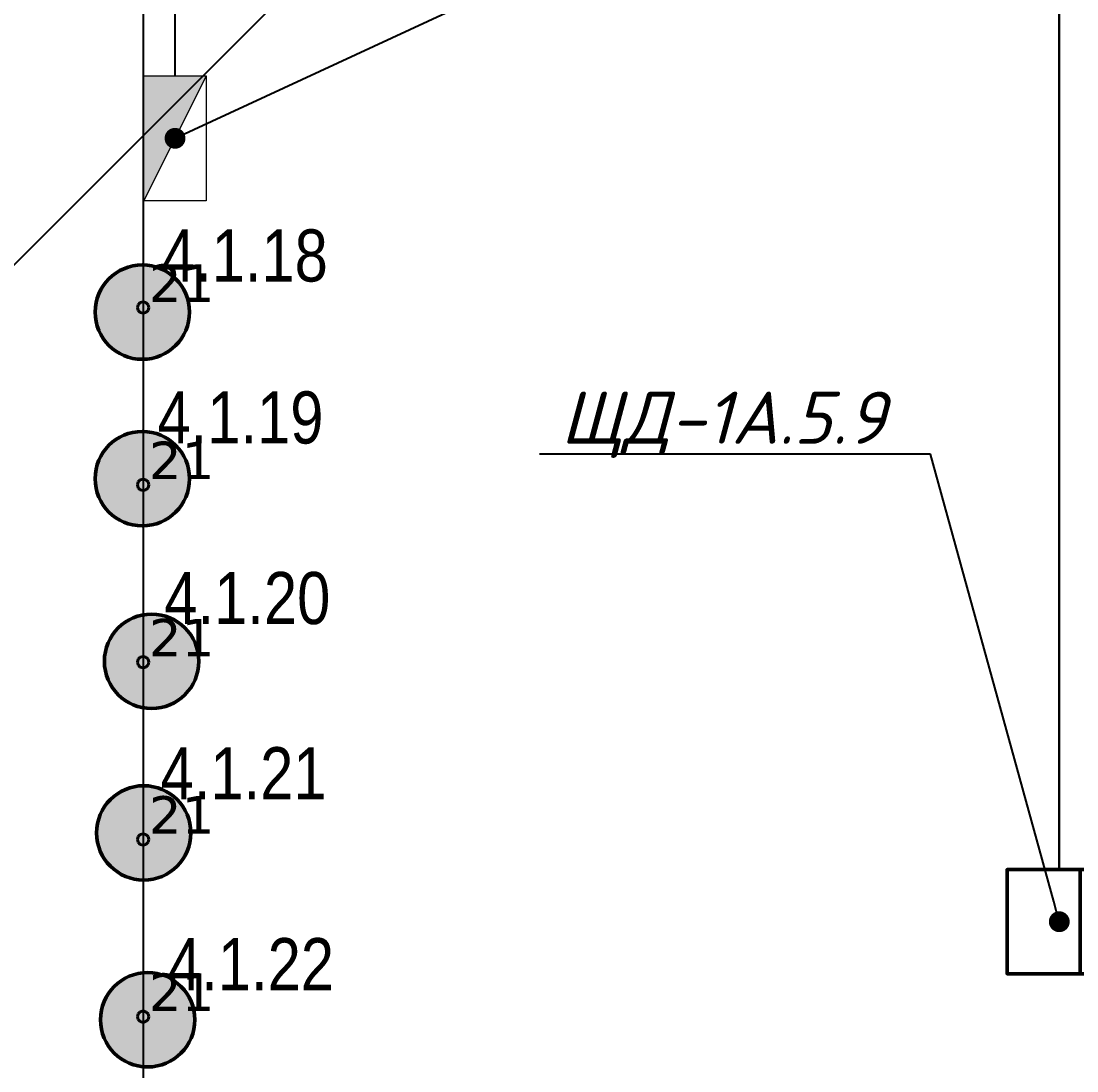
# Model space of a CAD drawing. Header units: millimetres. Extents: x -243740 to 150609, y -473655 to -165121.
# Drawn here: x -155032 to -149967, y -394630 to -389594 of the extents above; entities that cross this region are included whole.
import ezdxf
from ezdxf import colors
from ezdxf.entities.mleader import LeaderData, LeaderLine
from ezdxf.enums import TextEntityAlignment as Align
from ezdxf.math import Vec2, Vec3

# ---------------------------------------------------------------- set-up
doc = ezdxf.new("R2010")
doc.units = ezdxf.units.MM
for name, color, linetype, lineweight in [('0_Авт.', 255, 'Continuous', 5), ('_освещение_dali', 3, 'Continuous', 50), ('DLX_FL2_LUM 28', 5, 'Continuous', 40)]:
    doc.layers.add(name, color=color, linetype=linetype, lineweight=lineweight)
for name, color, linetype in [('_HMI', 6, 'Continuous'), ('_Гр.ЩД-1А.5.9.I1.1', 6, 'Continuous'), ('_Гр.ЩД-1А.5.9.I1.2', 6, 'Continuous'), ('_Гр.ЩД-1А.5.9.I1.6', 6, 'Continuous'), ('_Гр.ЩД-1А.5.9.I1.7', 6, 'Continuous'), ('_Гр.ЩД-1А.5.9.I1.8', 6, 'Continuous'), ('_Гр.ЩД-1А.5.9.I2.1', 6, 'Continuous'), ('_Гр.ЩД-1А.5.9.I2.2', 6, 'Continuous'), ('_Гр.ЩД-1А.5.9.I2.3', 6, 'Continuous'), ('_Гр.ЩД-1А.5.9.I2.4', 6, 'Continuous'), ('_Гр.ЩД-1А.5.9.I2.5', 6, 'Continuous')]:
    doc.layers.add(name, color=color, linetype=linetype)
doc.styles.get("Standard").update_dxf_attribs({"font": 'ARIALN.TTF'})
doc.styles.add('TableTextStyle', font='')
doc.styles.add('Шрифт - 200', font='', dxfattribs={"height": 200})
doc.styles.get('TableTextStyle').set_extended_font_data('VERDANA.TTF')
doc.styles.get('Шрифт - 200').set_extended_font_data('GOST Common', italic=True)
doc.linetypes.add('Truba', pattern='A,3e-05,[4,MSH_7,S=1,R=0,X=0,Y=0],-3.022072', length=3.022102)

# ---------------------------------------------------------------- blocks, each defined once
blk = doc.blocks.new('_Dot')
at = {"color": 0, "linetype": 'ByBlock', "lineweight": -2}
blk.add_line((-0.5, 0), (-1, 0), dxfattribs=at)
at = {"color": 0, "linetype": 'ByBlock', "const_width": 0.5}
blk.add_lwpolyline([(-0.25, 0, 1), (0.25, 0, 1)], format="xyb", close=True, dxfattribs=at)
blk = doc.blocks.new('A$C7830629c')
at = {"layer": '_освещение_dali', "linetype": 'Continuous'}
for points in [[(250, -250), (250, 250), (-250, 250), (-250, -250)], [(250, -250), (250, 250), (100, 250), (100, -250)]]:
    blk.add_lwpolyline(points, close=True, dxfattribs=at)
blk = doc.blocks.new('*U420')
h = blk.add_hatch(color=0)
h.dxf.hatch_style = 1
h.paths.add_polyline_path([(300, -150), (300, 150), (-300, 150)])
at = {"color": 0}
blk.add_line((300, -150), (-300, 150), dxfattribs=at)
blk.add_lwpolyline([(300, -150), (-300, -150), (-300, 150), (300, 150)], close=True, dxfattribs=at)
blk = doc.blocks.new('A$Caabd1818')
at = {"layer": 'DLX_FL2_LUM 28'}
for points in [[(-158444.2, 6553.5, 0), (-158440.6, 6567.2, 0)], [(-158440.6, 6567.2, 0), (-158444.2, 6553.5, 0)], [(-158440.6, 6567.2, 0), (-158444.2, 6553.5, 0)], [(-158444.2, 6553.5, 0), (-158440.6, 6567.2, 0)], [(-158440.6, 6539.7, 0), (-158444.2, 6553.5, 0)], [(-158444.2, 6553.5, 0), (-158444.2, 6553.5, 0)], [(-158444.2, 6553.5, 0), (-158440.6, 6539.7, 0)], [(-158444.2, 6553.5, 0), (-158444.2, 6553.5, 0)], [(-158444.2, 6553.5, 0), (-158440.6, 6539.7, 0)], [(-158440.6, 6539.7, 0), (-158444.2, 6553.5, 0)], [(-158440.6, 6567.2, 0), (-158430.5, 6577.3, 0)], [(-158430.5, 6577.3, 0), (-158440.6, 6567.2, 0)], [(-158430.5, 6577.3, 0), (-158440.6, 6567.2, 0)], [(-158440.6, 6567.2, 0), (-158430.5, 6577.3, 0)], [(-158440.6, 6567.2, 0), (-158440.6, 6567.2, 0)], [(-158440.6, 6567.2, 0), (-158440.6, 6567.2, 0)], [(-158430.5, 6529.6, 0), (-158440.6, 6539.7, 0)], [(-158440.6, 6539.7, 0), (-158440.6, 6539.7, 0)], [(-158440.6, 6539.7, 0), (-158430.5, 6529.6, 0)], [(-158440.6, 6539.7, 0), (-158440.6, 6539.7, 0)], [(-158440.6, 6539.7, 0), (-158430.5, 6529.6, 0)], [(-158430.5, 6529.6, 0), (-158440.6, 6539.7, 0)], [(-158430.5, 6577.3, 0), (-158416.7, 6581, 0)], [(-158416.7, 6581, 0), (-158430.5, 6577.3, 0)], [(-158416.7, 6581, 0), (-158430.5, 6577.3, 0)], [(-158430.5, 6577.3, 0), (-158416.7, 6581, 0)], [(-158430.5, 6577.3, 0), (-158430.5, 6577.3, 0)], [(-158430.5, 6577.3, 0), (-158430.5, 6577.3, 0)], [(-158416.7, 6581, 0), (-158416.7, 6581, 0)], [(-158416.7, 6581, 0), (-158403, 6577.3, 0)], [(-158403, 6577.3, 0), (-158416.7, 6581, 0)], [(-158416.7, 6581, 0), (-158416.7, 6581, 0)], [(-158403, 6577.3, 0), (-158416.7, 6581, 0)], [(-158416.7, 6581, 0), (-158403, 6577.3, 0)], [(-158403, 6577.3, 0), (-158403, 6577.3, 0)], [(-158403, 6577.3, 0), (-158392.9, 6567.2, 0)], [(-158392.9, 6567.2, 0), (-158403, 6577.3, 0)], [(-158403, 6577.3, 0), (-158403, 6577.3, 0)], [(-158392.9, 6567.2, 0), (-158403, 6577.3, 0)], [(-158403, 6577.3, 0), (-158392.9, 6567.2, 0)], [(-158392.9, 6539.7, 0), (-158403, 6529.6, 0)], [(-158403, 6529.6, 0), (-158392.9, 6539.7, 0)], [(-158403, 6529.6, 0), (-158392.9, 6539.7, 0)], [(-158392.9, 6539.7, 0), (-158403, 6529.6, 0)], [(-158392.9, 6567.2, 0), (-158392.9, 6567.2, 0)], [(-158392.9, 6567.2, 0), (-158389.2, 6553.5, 0)], [(-158389.2, 6553.5, 0), (-158392.9, 6567.2, 0)], [(-158392.9, 6567.2, 0), (-158392.9, 6567.2, 0)], [(-158389.2, 6553.5, 0), (-158392.9, 6567.2, 0)], [(-158392.9, 6567.2, 0), (-158389.2, 6553.5, 0)], [(-158389.2, 6553.5, 0), (-158392.9, 6539.7, 0)], [(-158392.9, 6539.7, 0), (-158389.2, 6553.5, 0)], [(-158392.9, 6539.7, 0), (-158389.2, 6553.5, 0)], [(-158389.2, 6553.5, 0), (-158392.9, 6539.7, 0)], [(-158392.9, 6539.7, 0), (-158392.9, 6539.7, 0)], [(-158392.9, 6539.7, 0), (-158392.9, 6539.7, 0)], [(-158389.2, 6553.5, 0), (-158389.2, 6553.5, 0)], [(-158389.2, 6553.5, 0), (-158389.2, 6553.5, 0)], [(-158416.7, 6526, 0), (-158430.5, 6529.6, 0)], [(-158430.5, 6529.6, 0), (-158430.5, 6529.6, 0)], [(-158430.5, 6529.6, 0), (-158416.7, 6526, 0)], [(-158430.5, 6529.6, 0), (-158430.5, 6529.6, 0)], [(-158430.5, 6529.6, 0), (-158416.7, 6526, 0)], [(-158416.7, 6526, 0), (-158430.5, 6529.6, 0)], [(-158403, 6529.6, 0), (-158416.7, 6526, 0)], [(-158416.7, 6526, 0), (-158403, 6529.6, 0)], [(-158416.7, 6526, 0), (-158403, 6529.6, 0)], [(-158403, 6529.6, 0), (-158416.7, 6526, 0)], [(-158416.7, 6526, 0), (-158416.7, 6526, 0)], [(-158416.7, 6526, 0), (-158416.7, 6526, 0)], [(-158403, 6529.6, 0), (-158403, 6529.6, 0)], [(-158403, 6529.6, 0), (-158403, 6529.6, 0)], [(-158440.6, 5716.7, 0), (-158430.5, 5726.8, 0)], [(-158430.5, 5726.8, 0), (-158440.6, 5716.7, 0)], [(-158430.5, 5726.8, 0), (-158440.6, 5716.7, 0)], [(-158440.6, 5716.7, 0), (-158430.5, 5726.8, 0)], [(-158430.5, 5726.8, 0), (-158416.7, 5730.5, 0)], [(-158416.7, 5730.5, 0), (-158430.5, 5726.8, 0)], [(-158416.7, 5730.5, 0), (-158430.5, 5726.8, 0)], [(-158430.5, 5726.8, 0), (-158416.7, 5730.5, 0)], [(-158430.5, 5726.8, 0), (-158430.5, 5726.8, 0)], [(-158430.5, 5726.8, 0), (-158430.5, 5726.8, 0)], [(-158416.7, 5730.5, 0), (-158416.7, 5730.5, 0)], [(-158416.7, 5730.5, 0), (-158403, 5726.8, 0)], [(-158403, 5726.8, 0), (-158416.7, 5730.5, 0)], [(-158416.7, 5730.5, 0), (-158416.7, 5730.5, 0)], [(-158403, 5726.8, 0), (-158416.7, 5730.5, 0)], [(-158416.7, 5730.5, 0), (-158403, 5726.8, 0)], [(-158403, 5726.8, 0), (-158403, 5726.8, 0)], [(-158403, 5726.8, 0), (-158392.9, 5716.7, 0)], [(-158392.9, 5716.7, 0), (-158403, 5726.8, 0)], [(-158403, 5726.8, 0), (-158403, 5726.8, 0)], [(-158392.9, 5716.7, 0), (-158403, 5726.8, 0)], [(-158403, 5726.8, 0), (-158392.9, 5716.7, 0)], [(-158444.2, 5703, 0), (-158440.6, 5716.7, 0)], [(-158440.6, 5716.7, 0), (-158444.2, 5703, 0)], [(-158440.6, 5716.7, 0), (-158444.2, 5703, 0)], [(-158444.2, 5703, 0), (-158440.6, 5716.7, 0)], [(-158440.6, 5689.3, 0), (-158444.2, 5703, 0)], [(-158444.2, 5703, 0), (-158444.2, 5703, 0)], [(-158444.2, 5703, 0), (-158440.6, 5689.3, 0)], [(-158444.2, 5703, 0), (-158444.2, 5703, 0)], [(-158444.2, 5703, 0), (-158440.6, 5689.3, 0)], [(-158440.6, 5689.3, 0), (-158444.2, 5703, 0)], [(-158440.6, 5716.7, 0), (-158440.6, 5716.7, 0)], [(-158440.6, 5716.7, 0), (-158440.6, 5716.7, 0)], [(-158430.5, 5679.2, 0), (-158440.6, 5689.3, 0)], [(-158440.6, 5689.3, 0), (-158440.6, 5689.3, 0)], [(-158440.6, 5689.3, 0), (-158430.5, 5679.2, 0)], [(-158440.6, 5689.3, 0), (-158440.6, 5689.3, 0)], [(-158440.6, 5689.3, 0), (-158430.5, 5679.2, 0)], [(-158430.5, 5679.2, 0), (-158440.6, 5689.3, 0)], [(-158416.7, 5675.5, 0), (-158430.5, 5679.2, 0)], [(-158430.5, 5679.2, 0), (-158430.5, 5679.2, 0)], [(-158430.5, 5679.2, 0), (-158416.7, 5675.5, 0)], [(-158430.5, 5679.2, 0), (-158430.5, 5679.2, 0)], [(-158430.5, 5679.2, 0), (-158416.7, 5675.5, 0)], [(-158416.7, 5675.5, 0), (-158430.5, 5679.2, 0)], [(-158403, 5679.2, 0), (-158416.7, 5675.5, 0)], [(-158416.7, 5675.5, 0), (-158403, 5679.2, 0)], [(-158416.7, 5675.5, 0), (-158403, 5679.2, 0)], [(-158403, 5679.2, 0), (-158416.7, 5675.5, 0)], [(-158416.7, 5675.5, 0), (-158416.7, 5675.5, 0)], [(-158416.7, 5675.5, 0), (-158416.7, 5675.5, 0)], [(-158392.9, 5689.3, 0), (-158403, 5679.2, 0)], [(-158403, 5679.2, 0), (-158392.9, 5689.3, 0)], [(-158403, 5679.2, 0), (-158392.9, 5689.3, 0)], [(-158392.9, 5689.3, 0), (-158403, 5679.2, 0)], [(-158403, 5679.2, 0), (-158403, 5679.2, 0)], [(-158403, 5679.2, 0), (-158403, 5679.2, 0)], [(-158392.9, 5716.7, 0), (-158392.9, 5716.7, 0)], [(-158392.9, 5716.7, 0), (-158389.2, 5703, 0)], [(-158389.2, 5703, 0), (-158392.9, 5716.7, 0)], [(-158392.9, 5716.7, 0), (-158392.9, 5716.7, 0)], [(-158389.2, 5703, 0), (-158392.9, 5716.7, 0)], [(-158392.9, 5716.7, 0), (-158389.2, 5703, 0)], [(-158389.2, 5703, 0), (-158392.9, 5689.3, 0)], [(-158392.9, 5689.3, 0), (-158389.2, 5703, 0)], [(-158392.9, 5689.3, 0), (-158389.2, 5703, 0)], [(-158389.2, 5703, 0), (-158392.9, 5689.3, 0)], [(-158392.9, 5689.3, 0), (-158392.9, 5689.3, 0)], [(-158392.9, 5689.3, 0), (-158392.9, 5689.3, 0)], [(-158389.2, 5703, 0), (-158389.2, 5703, 0)], [(-158389.2, 5703, 0), (-158389.2, 5703, 0)], [(-158444.2, 4852.4, 0), (-158440.6, 4866.2, 0)], [(-158440.6, 4866.2, 0), (-158444.2, 4852.4, 0)], [(-158440.6, 4866.2, 0), (-158444.2, 4852.4, 0)], [(-158444.2, 4852.4, 0), (-158440.6, 4866.2, 0)], [(-158440.6, 4866.2, 0), (-158430.5, 4876.2, 0)], [(-158430.5, 4876.2, 0), (-158440.6, 4866.2, 0)], [(-158430.5, 4876.2, 0), (-158440.6, 4866.2, 0)], [(-158440.6, 4866.2, 0), (-158430.5, 4876.2, 0)], [(-158440.6, 4866.2, 0), (-158440.6, 4866.2, 0)], [(-158440.6, 4866.2, 0), (-158440.6, 4866.2, 0)], [(-158430.5, 4876.2, 0), (-158416.7, 4879.9, 0)], [(-158416.7, 4879.9, 0), (-158430.5, 4876.2, 0)], [(-158416.7, 4879.9, 0), (-158430.5, 4876.2, 0)], [(-158430.5, 4876.2, 0), (-158416.7, 4879.9, 0)], [(-158430.5, 4876.2, 0), (-158430.5, 4876.2, 0)], [(-158430.5, 4876.2, 0), (-158430.5, 4876.2, 0)], [(-158416.7, 4879.9, 0), (-158416.7, 4879.9, 0)], [(-158416.7, 4879.9, 0), (-158403, 4876.2, 0)], [(-158403, 4876.2, 0), (-158416.7, 4879.9, 0)], [(-158416.7, 4879.9, 0), (-158416.7, 4879.9, 0)], [(-158403, 4876.2, 0), (-158416.7, 4879.9, 0)], [(-158416.7, 4879.9, 0), (-158403, 4876.2, 0)], [(-158403, 4876.2, 0), (-158403, 4876.2, 0)], [(-158403, 4876.2, 0), (-158392.9, 4866.2, 0)], [(-158392.9, 4866.2, 0), (-158403, 4876.2, 0)], [(-158403, 4876.2, 0), (-158403, 4876.2, 0)], [(-158392.9, 4866.2, 0), (-158403, 4876.2, 0)], [(-158403, 4876.2, 0), (-158392.9, 4866.2, 0)], [(-158392.9, 4866.2, 0), (-158392.9, 4866.2, 0)], [(-158392.9, 4866.2, 0), (-158389.2, 4852.4, 0)], [(-158389.2, 4852.4, 0), (-158392.9, 4866.2, 0)], [(-158392.9, 4866.2, 0), (-158392.9, 4866.2, 0)], [(-158389.2, 4852.4, 0), (-158392.9, 4866.2, 0)], [(-158392.9, 4866.2, 0), (-158389.2, 4852.4, 0)], [(-158440.6, 4838.7, 0), (-158444.2, 4852.4, 0)], [(-158444.2, 4852.4, 0), (-158444.2, 4852.4, 0)], [(-158444.2, 4852.4, 0), (-158440.6, 4838.7, 0)], [(-158444.2, 4852.4, 0), (-158444.2, 4852.4, 0)], [(-158444.2, 4852.4, 0), (-158440.6, 4838.7, 0)], [(-158440.6, 4838.7, 0), (-158444.2, 4852.4, 0)], [(-158430.5, 4828.6, 0), (-158440.6, 4838.7, 0)], [(-158440.6, 4838.7, 0), (-158440.6, 4838.7, 0)], [(-158440.6, 4838.7, 0), (-158430.5, 4828.6, 0)], [(-158440.6, 4838.7, 0), (-158440.6, 4838.7, 0)], [(-158440.6, 4838.7, 0), (-158430.5, 4828.6, 0)], [(-158430.5, 4828.6, 0), (-158440.6, 4838.7, 0)], [(-158416.7, 4824.9, 0), (-158430.5, 4828.6, 0)], [(-158430.5, 4828.6, 0), (-158430.5, 4828.6, 0)], [(-158430.5, 4828.6, 0), (-158416.7, 4824.9, 0)], [(-158430.5, 4828.6, 0), (-158430.5, 4828.6, 0)], [(-158430.5, 4828.6, 0), (-158416.7, 4824.9, 0)], [(-158416.7, 4824.9, 0), (-158430.5, 4828.6, 0)], [(-158403, 4828.6, 0), (-158416.7, 4824.9, 0)], [(-158416.7, 4824.9, 0), (-158403, 4828.6, 0)], [(-158416.7, 4824.9, 0), (-158403, 4828.6, 0)], [(-158403, 4828.6, 0), (-158416.7, 4824.9, 0)], [(-158416.7, 4824.9, 0), (-158416.7, 4824.9, 0)], [(-158416.7, 4824.9, 0), (-158416.7, 4824.9, 0)], [(-158392.9, 4838.7, 0), (-158403, 4828.6, 0)], [(-158403, 4828.6, 0), (-158392.9, 4838.7, 0)], [(-158403, 4828.6, 0), (-158392.9, 4838.7, 0)], [(-158392.9, 4838.7, 0), (-158403, 4828.6, 0)], [(-158403, 4828.6, 0), (-158403, 4828.6, 0)], [(-158403, 4828.6, 0), (-158403, 4828.6, 0)], [(-158389.2, 4852.4, 0), (-158392.9, 4838.7, 0)], [(-158392.9, 4838.7, 0), (-158389.2, 4852.4, 0)], [(-158392.9, 4838.7, 0), (-158389.2, 4852.4, 0)], [(-158389.2, 4852.4, 0), (-158392.9, 4838.7, 0)], [(-158392.9, 4838.7, 0), (-158392.9, 4838.7, 0)], [(-158392.9, 4838.7, 0), (-158392.9, 4838.7, 0)], [(-158389.2, 4852.4, 0), (-158389.2, 4852.4, 0)], [(-158389.2, 4852.4, 0), (-158389.2, 4852.4, 0)], [(-158444.2, 4001.8, 0), (-158440.6, 4015.6, 0)], [(-158440.6, 4015.6, 0), (-158444.2, 4001.8, 0)], [(-158440.6, 4015.6, 0), (-158444.2, 4001.8, 0)], [(-158444.2, 4001.8, 0), (-158440.6, 4015.6, 0)], [(-158440.6, 3988.1, 0), (-158444.2, 4001.8, 0)], [(-158444.2, 4001.8, 0), (-158444.2, 4001.8, 0)], [(-158444.2, 4001.8, 0), (-158440.6, 3988.1, 0)], [(-158444.2, 4001.8, 0), (-158444.2, 4001.8, 0)], [(-158444.2, 4001.8, 0), (-158440.6, 3988.1, 0)], [(-158440.6, 3988.1, 0), (-158444.2, 4001.8, 0)], [(-158440.6, 4015.6, 0), (-158430.5, 4025.6, 0)], [(-158430.5, 4025.6, 0), (-158440.6, 4015.6, 0)], [(-158430.5, 4025.6, 0), (-158440.6, 4015.6, 0)], [(-158440.6, 4015.6, 0), (-158430.5, 4025.6, 0)], [(-158440.6, 4015.6, 0), (-158440.6, 4015.6, 0)], [(-158440.6, 4015.6, 0), (-158440.6, 4015.6, 0)], [(-158430.5, 4025.6, 0), (-158416.7, 4029.3, 0)], [(-158416.7, 4029.3, 0), (-158430.5, 4025.6, 0)], [(-158416.7, 4029.3, 0), (-158430.5, 4025.6, 0)], [(-158430.5, 4025.6, 0), (-158416.7, 4029.3, 0)], [(-158430.5, 4025.6, 0), (-158430.5, 4025.6, 0)], [(-158430.5, 4025.6, 0), (-158430.5, 4025.6, 0)], [(-158416.7, 4029.3, 0), (-158416.7, 4029.3, 0)], [(-158416.7, 4029.3, 0), (-158403, 4025.6, 0)], [(-158403, 4025.6, 0), (-158416.7, 4029.3, 0)], [(-158416.7, 4029.3, 0), (-158416.7, 4029.3, 0)], [(-158403, 4025.6, 0), (-158416.7, 4029.3, 0)], [(-158416.7, 4029.3, 0), (-158403, 4025.6, 0)], [(-158403, 4025.6, 0), (-158403, 4025.6, 0)], [(-158403, 4025.6, 0), (-158392.9, 4015.6, 0)], [(-158392.9, 4015.6, 0), (-158403, 4025.6, 0)], [(-158403, 4025.6, 0), (-158403, 4025.6, 0)], [(-158392.9, 4015.6, 0), (-158403, 4025.6, 0)], [(-158403, 4025.6, 0), (-158392.9, 4015.6, 0)], [(-158392.9, 4015.6, 0), (-158392.9, 4015.6, 0)], [(-158392.9, 4015.6, 0), (-158389.2, 4001.8, 0)], [(-158389.2, 4001.8, 0), (-158392.9, 4015.6, 0)], [(-158392.9, 4015.6, 0), (-158392.9, 4015.6, 0)], [(-158389.2, 4001.8, 0), (-158392.9, 4015.6, 0)], [(-158392.9, 4015.6, 0), (-158389.2, 4001.8, 0)], [(-158389.2, 4001.8, 0), (-158392.9, 3988.1, 0)], [(-158392.9, 3988.1, 0), (-158389.2, 4001.8, 0)], [(-158392.9, 3988.1, 0), (-158389.2, 4001.8, 0)], [(-158389.2, 4001.8, 0), (-158392.9, 3988.1, 0)], [(-158389.2, 4001.8, 0), (-158389.2, 4001.8, 0)], [(-158389.2, 4001.8, 0), (-158389.2, 4001.8, 0)], [(-158430.5, 3978, 0), (-158440.6, 3988.1, 0)], [(-158440.6, 3988.1, 0), (-158440.6, 3988.1, 0)], [(-158440.6, 3988.1, 0), (-158430.5, 3978, 0)], [(-158440.6, 3988.1, 0), (-158440.6, 3988.1, 0)], [(-158440.6, 3988.1, 0), (-158430.5, 3978, 0)], [(-158430.5, 3978, 0), (-158440.6, 3988.1, 0)], [(-158416.7, 3974.3, 0), (-158430.5, 3978, 0)], [(-158430.5, 3978, 0), (-158430.5, 3978, 0)], [(-158430.5, 3978, 0), (-158416.7, 3974.3, 0)], [(-158430.5, 3978, 0), (-158430.5, 3978, 0)], [(-158430.5, 3978, 0), (-158416.7, 3974.3, 0)], [(-158416.7, 3974.3, 0), (-158430.5, 3978, 0)], [(-158403, 3978, 0), (-158416.7, 3974.3, 0)], [(-158416.7, 3974.3, 0), (-158403, 3978, 0)], [(-158416.7, 3974.3, 0), (-158403, 3978, 0)], [(-158403, 3978, 0), (-158416.7, 3974.3, 0)], [(-158416.7, 3974.3, 0), (-158416.7, 3974.3, 0)], [(-158416.7, 3974.3, 0), (-158416.7, 3974.3, 0)], [(-158392.9, 3988.1, 0), (-158403, 3978, 0)], [(-158403, 3978, 0), (-158392.9, 3988.1, 0)], [(-158403, 3978, 0), (-158392.9, 3988.1, 0)], [(-158392.9, 3988.1, 0), (-158403, 3978, 0)], [(-158403, 3978, 0), (-158403, 3978, 0)], [(-158403, 3978, 0), (-158403, 3978, 0)], [(-158392.9, 3988.1, 0), (-158392.9, 3988.1, 0)], [(-158392.9, 3988.1, 0), (-158392.9, 3988.1, 0)], [(-158444.2, 3151.4, 0), (-158440.6, 3165.1, 0)], [(-158440.6, 3165.1, 0), (-158444.2, 3151.4, 0)], [(-158440.6, 3165.1, 0), (-158444.2, 3151.4, 0)], [(-158444.2, 3151.4, 0), (-158440.6, 3165.1, 0)], [(-158440.6, 3137.6, 0), (-158444.2, 3151.4, 0)], [(-158444.2, 3151.4, 0), (-158444.2, 3151.4, 0)], [(-158444.2, 3151.4, 0), (-158440.6, 3137.6, 0)], [(-158444.2, 3151.4, 0), (-158444.2, 3151.4, 0)], [(-158444.2, 3151.4, 0), (-158440.6, 3137.6, 0)], [(-158440.6, 3137.6, 0), (-158444.2, 3151.4, 0)], [(-158440.6, 3165.1, 0), (-158430.5, 3175.2, 0)], [(-158430.5, 3175.2, 0), (-158440.6, 3165.1, 0)], [(-158430.5, 3175.2, 0), (-158440.6, 3165.1, 0)], [(-158440.6, 3165.1, 0), (-158430.5, 3175.2, 0)], [(-158440.6, 3165.1, 0), (-158440.6, 3165.1, 0)], [(-158440.6, 3165.1, 0), (-158440.6, 3165.1, 0)], [(-158430.5, 3175.2, 0), (-158416.7, 3178.9, 0)], [(-158416.7, 3178.9, 0), (-158430.5, 3175.2, 0)], [(-158416.7, 3178.9, 0), (-158430.5, 3175.2, 0)], [(-158430.5, 3175.2, 0), (-158416.7, 3178.9, 0)], [(-158430.5, 3175.2, 0), (-158430.5, 3175.2, 0)], [(-158430.5, 3175.2, 0), (-158430.5, 3175.2, 0)], [(-158416.7, 3178.9, 0), (-158416.7, 3178.9, 0)], [(-158416.7, 3178.9, 0), (-158403, 3175.2, 0)], [(-158403, 3175.2, 0), (-158416.7, 3178.9, 0)], [(-158416.7, 3178.9, 0), (-158416.7, 3178.9, 0)], [(-158403, 3175.2, 0), (-158416.7, 3178.9, 0)], [(-158416.7, 3178.9, 0), (-158403, 3175.2, 0)], [(-158403, 3175.2, 0), (-158403, 3175.2, 0)], [(-158403, 3175.2, 0), (-158392.9, 3165.1, 0)], [(-158392.9, 3165.1, 0), (-158403, 3175.2, 0)], [(-158403, 3175.2, 0), (-158403, 3175.2, 0)], [(-158392.9, 3165.1, 0), (-158403, 3175.2, 0)], [(-158403, 3175.2, 0), (-158392.9, 3165.1, 0)], [(-158392.9, 3165.1, 0), (-158392.9, 3165.1, 0)], [(-158392.9, 3165.1, 0), (-158389.2, 3151.4, 0)], [(-158389.2, 3151.4, 0), (-158392.9, 3165.1, 0)], [(-158392.9, 3165.1, 0), (-158392.9, 3165.1, 0)], [(-158389.2, 3151.4, 0), (-158392.9, 3165.1, 0)], [(-158392.9, 3165.1, 0), (-158389.2, 3151.4, 0)], [(-158389.2, 3151.4, 0), (-158392.9, 3137.6, 0)], [(-158392.9, 3137.6, 0), (-158389.2, 3151.4, 0)], [(-158392.9, 3137.6, 0), (-158389.2, 3151.4, 0)], [(-158389.2, 3151.4, 0), (-158392.9, 3137.6, 0)], [(-158389.2, 3151.4, 0), (-158389.2, 3151.4, 0)], [(-158389.2, 3151.4, 0), (-158389.2, 3151.4, 0)], [(-158430.5, 3127.5, 0), (-158440.6, 3137.6, 0)], [(-158440.6, 3137.6, 0), (-158440.6, 3137.6, 0)], [(-158440.6, 3137.6, 0), (-158430.5, 3127.5, 0)], [(-158440.6, 3137.6, 0), (-158440.6, 3137.6, 0)], [(-158440.6, 3137.6, 0), (-158430.5, 3127.5, 0)], [(-158430.5, 3127.5, 0), (-158440.6, 3137.6, 0)], [(-158416.7, 3123.9, 0), (-158430.5, 3127.5, 0)], [(-158430.5, 3127.5, 0), (-158430.5, 3127.5, 0)], [(-158430.5, 3127.5, 0), (-158416.7, 3123.9, 0)], [(-158430.5, 3127.5, 0), (-158430.5, 3127.5, 0)], [(-158430.5, 3127.5, 0), (-158416.7, 3123.9, 0)], [(-158416.7, 3123.9, 0), (-158430.5, 3127.5, 0)], [(-158403, 3127.5, 0), (-158416.7, 3123.9, 0)], [(-158416.7, 3123.9, 0), (-158403, 3127.5, 0)], [(-158416.7, 3123.9, 0), (-158403, 3127.5, 0)], [(-158403, 3127.5, 0), (-158416.7, 3123.9, 0)], [(-158416.7, 3123.9, 0), (-158416.7, 3123.9, 0)], [(-158416.7, 3123.9, 0), (-158416.7, 3123.9, 0)], [(-158392.9, 3137.6, 0), (-158403, 3127.5, 0)], [(-158403, 3127.5, 0), (-158392.9, 3137.6, 0)], [(-158403, 3127.5, 0), (-158392.9, 3137.6, 0)], [(-158392.9, 3137.6, 0), (-158403, 3127.5, 0)], [(-158403, 3127.5, 0), (-158403, 3127.5, 0)], [(-158403, 3127.5, 0), (-158403, 3127.5, 0)], [(-158392.9, 3137.6, 0), (-158392.9, 3137.6, 0)], [(-158392.9, 3137.6, 0), (-158392.9, 3137.6, 0)]]:
    blk.add_polyline3d(points, dxfattribs=at)
blk = doc.blocks.new('A$Cab2378fa')
at = {"lineweight": 25, "true_color": 0xfff5f5}
h = blk.add_hatch(color=7, dxfattribs=at)
h.dxf.hatch_style = 1
h.paths.add_polyline_path([(0, 0), (-141.6, -170.3, 0.174923), (3, -222.4, 0.197808), (162.3, -156.8)])
h.paths.add_polyline_path([(-163.2, 157.6), (0, 0), (147.8, 177.8, 0.175398), (3, 230.2, 0.209014)])
at = {"lineweight": 25}
h = blk.add_hatch(color=0, dxfattribs=at)
h.paths.add_polyline_path([(162.3, -156.8, 0.442338), (147.8, 177.8), (0, 0)])
h.paths.add_polyline_path([(-141.6, -170.3), (0, 0), (-163.2, 157.6, 0.430096)])
blk.add_circle((3, 3.9), 226.3)

msp = doc.modelspace()

# ---------------------------------------------------------------- linework, layer by layer
at = {"layer": '_HMI', "ltscale": 100}
for points in [[(-214706.6, -373184.6), (-211624.6, -373184.6), (-211624.6, -374341), (-211238.1, -374341.3), (-211238.1, -386658.7), (-150051.6, -386658.7), (-150051.6, -393664.8)], [(-217273.7, -375504.8), (-211238.1, -375504.8), (-211238.1, -386658.7), (-150051.6, -386658.7), (-150051.6, -393664.8)], [(-223976.7, -377737.2), (-223976.7, -378188.3), (-211259.5, -378188.3), (-211238.1, -386658.7), (-150051.6, -386658.7), (-150051.6, -393664.8)], [(-3994.7, -388486.8), (-3994.7, -381460.8), (-40907.8, -381460.8), (-40907.8, -384057.6), (-150051.6, -384057.6), (-150051.6, -393664.8)], [(-155808.8, -384085.4), (-150051.6, -384085.4), (-150051.6, -393664.8)], [(-215756, -385839.3), (-211238.1, -385839.3), (-211259.5, -386658.7), (-150051.6, -386658.7), (-150051.6, -393664.8)], [(-170108.7, -390156), (-170108.7, -386658.7), (-150051.6, -386658.7), (-150051.6, -393664.8)], [(-154293.9, -389856.2), (-154293.9, -386658.7), (-150051.6, -386658.7), (-150051.6, -393664.8)]]:
    msp.add_lwpolyline(points, dxfattribs=at)
at = {"layer": '_Гр.ЩД-1А.5.9.I1.1', "ltscale": 100}
msp.add_lwpolyline([(-150051.6, -393664.8), (-150051.6, -348773.4), (-202671.2, -348773.6), (-202671.2, -340938.3), (-153467.7, -340938.3), (-153467.7, -332518.9), (-193930, -332518.9), (-186502.8, -324721.2), (-153467.7, -324721.2), (-153467.7, -316703.1), (-186502.8, -316703.1)], dxfattribs=at)
at = {"layer": '_Гр.ЩД-1А.5.9.I1.2', "ltscale": 100}
msp.add_lwpolyline([(-150051.6, -393664.8), (-150051.6, -380671.5), (-202671.2, -380628.5), (-202671.2, -372652.3), (-153467.7, -372652.3), (-153467.7, -364544.4), (-202671.2, -364544.4), (-202671.2, -356675.9), (-153467.7, -356675.9)], dxfattribs=at)
at = {"layer": '_Гр.ЩД-1А.5.9.I1.6', "ltscale": 100}
msp.add_lwpolyline([(-150051.6, -393664.8), (-150051.6, -384057.6), (-95687.7, -384057.6), (-95687.7, -380558.5), (-46111.5, -380558.5), (-46111.5, -372558.1), (-87271.2, -372666.7), (-87271.2, -364589), (-46111.5, -364589), (-46111.5, -356552.5), (-87271.2, -356701.3)], dxfattribs=at)
at = {"layer": '_Гр.ЩД-1А.5.9.I1.7', "ltscale": 100}
msp.add_lwpolyline([(-150051.6, -393664.8), (-150051.6, -384057.6), (-40907.8, -384057.6), (-40907.8, -380596.5), (-3614.2, -380598.1), (-3613.8, -372662.5), (-38668.4, -372682.5), (-38668.4, -364592.5), (-3613.4, -364592.5), (-3612.9, -356722.5), (-38668.4, -356692.5)], dxfattribs=at)
at = {"layer": '_Гр.ЩД-1А.5.9.I1.8', "ltscale": 100}
msp.add_lwpolyline([(-150051.6, -393664.8), (-150051.6, -384057.6), (-40907.8, -384057.6), (-40907.8, -348822.5), (-3612.5, -348802.5), (-3612.1, -340962.5), (-38668.4, -340932.5), (-38668.4, -332482.5), (-3611.7, -332482.6), (-3611.2, -324689.8), (-38668.4, -324689.8), (-38668.4, -316703.1), (-3610.8, -316704.6)], dxfattribs=at)
at = {"layer": '_Гр.ЩД-1А.5.9.I2.1', "ltscale": 100}
msp.add_lwpolyline([(-150051.6, -393664.8), (-150051.6, -386658.7), (-211238.1, -386658.7)], dxfattribs=at)
at = {"layer": '_Гр.ЩД-1А.5.9.I2.2', "ltscale": 100}
msp.add_lwpolyline([(-150051.6, -393664.8), (-150051.6, -386658.7), (-180984, -386658.7)], dxfattribs=at)
at = {"layer": '_Гр.ЩД-1А.5.9.I2.3', "ltscale": 100}
msp.add_lwpolyline([(-150051.6, -393664.8), (-150051.6, -386658.7), (-211259.5, -386658.7)], dxfattribs=at)
at = {"layer": '_Гр.ЩД-1А.5.9.I2.4', "ltscale": 100}
msp.add_lwpolyline([(-150051.6, -393664.8), (-150051.6, -386658.7), (-179482.6, -386658.7)], dxfattribs=at)
at = {"layer": '_Гр.ЩД-1А.5.9.I2.5', "ltscale": 100}
for points in [[(-154448.4, -386658.7), (-154447.1, -390940.8), (-154447.1, -391791.3), (-154447.1, -392641.9), (-154447.1, -393492.5), (-154447.1, -394342.9), (-154447.1, -395193.4), (-154447.1, -396044), (-155935.5, -396080.1)], [(-150051.6, -393664.8), (-150051.6, -386658.7)]]:
    msp.add_lwpolyline(points, dxfattribs=at)
at = {"layer": 'Defpoints', "color": 251, "ltscale": 100, "true_color": 0x636466}
msp.add_lwpolyline([(-153640, -389337.2), (-161740, -397437.2)], dxfattribs=at)

# ---------------------------------------------------------------- block references
at = {"color": 3, "lineweight": 50, "ltscale": 100}
msp.add_blockref('A$C7830629c', (-150051.6, -393914.8), dxfattribs=at)
at = {"layer": '0_Авт.', "color": 1, "rotation": 89.99999999999999}
msp.add_blockref('*U420', (-154293.9, -390156.2), dxfattribs=at)
at = {"layer": '_освещение_dali', "color": 5, "ltscale": 100}
for p in [(-154453.9, -390994), (-154453.9, -391793.1), (-154409.5, -392669.4), (-154447.1, -393492.5), (-154428.3, -394389.2)]:
    msp.add_blockref('A$Cab2378fa', p, dxfattribs=at)
at = {"layer": 'Defpoints', "linetype": 'Truba', "ltscale": 100}
msp.add_blockref('A$Caabd1818', (3969.7, -397521.8), dxfattribs=at)

# ---------------------------------------------------------------- texts
at = {"layer": '_Гр.ЩД-1А.5.9.I2.5', "ltscale": 100}
for s, p in [('4.1.18', (-153959, -390918.2)), ('4.1.19', (-153980, -391695.4)), ('4.1.20', (-153947, -392561.9)), ('4.1.21', (-153965, -393402.5)), ('4.1.22', (-153929.2, -394318.4))]:
    msp.add_text(s, height=250, dxfattribs=at).set_placement(p, align=Align.BOTTOM_CENTER)
at = {"layer": '_освещение_dali', "color": 73, "true_color": 0x91d48c, "style": 'TableTextStyle'}
for p in [(-154419.6, -390940.8), (-154419.6, -391791.3), (-154419.6, -392641.8), (-154419.6, -393492.3), (-154419.6, -394342.9)]:
    msp.add_text('21', height=180, dxfattribs=at).set_placement(p)

# ---------------------------------------------------------------- leaders
at = {"layer": '0_Авт.', "color": 1}
ml = msp.add_multileader_mtext('Standard', dxfattribs=at)
ml.set_content('1А.8.2-HMI', color=1)
ml.set_leader_properties()
ml.set_arrow_properties(name='DOT')
ml.build(insert=Vec2(0, 0))
ml.multileader.update_dxf_attribs({"has_dogleg": 0, "text_left_attachment_type": 6, "text_right_attachment_type": 6, "arrow_head_size": 100})
ctx = ml.context
ctx.base_point, ctx.char_height, ctx.arrow_head_size, ctx.landing_gap_size, ctx.plane_origin = Vec3(-151837.6, -389017), 250, 100, 200, Vec3(-75053.1, -262265.7)
ctx.left_attachment, ctx.right_attachment = 6, 6
notes = []
notes.append((ctx, [(0, (1, 1, 0), (-151845.6, -389017), (1, 0), 8, [(1, [(-154293.9, -390156.2)], 0, [])])]))
ctx.mtext.insert, ctx.mtext.width, ctx.mtext.flow_direction = Vec3(-151637.6, -388717), 1553.83, 5
at = {"layer": '_освещение_dali'}
ml = msp.add_multileader_mtext('Standard', dxfattribs=at)
ml.set_content('{\\fISOCPEUR|b0|i1|c204|p34;ЩД-1A.5.9}', color=256, style='Шрифт - 200')
ml.set_leader_properties()
ml.set_arrow_properties(name='DOT')
ml.build(insert=Vec2(0, 0))
ml.multileader.update_dxf_attribs({"has_dogleg": 0, "text_left_attachment_type": 6, "text_right_attachment_type": 6, "arrow_head_size": 100})
ctx = ml.context
ctx.base_point, ctx.char_height, ctx.arrow_head_size, ctx.landing_gap_size, ctx.plane_origin = Vec3(-152644, -391671.5), 250, 100, 200, Vec3(-64160.3, -264613.5)
ctx.left_attachment, ctx.right_attachment = 6, 6
notes.append((ctx, [(1, (1, 1, 0), (-150661.2, -391671.5), (-1, 0), 8, [(1, [(-150051.6, -393914.8)], 0, [])])]))
ctx.mtext.insert, ctx.mtext.flow_direction = Vec3(-152444, -391371.5), 5
for ctx, leaders in notes:
    for number, flags, end, landing, length, lines in leaders:
        leader = LeaderData()
        leader.index, (leader.has_last_leader_line, leader.has_dogleg_vector, leader.attachment_direction) = number, flags
        leader.last_leader_point, leader.dogleg_vector, leader.dogleg_length = Vec3(end), Vec3(landing), length
        for number, points, colour, breaks in lines:
            line = LeaderLine()
            line.index, line.vertices, line.color, line.breaks = number, Vec3.list(points), colors.encode_raw_color(colour), breaks
            leader.lines.append(line)
        ctx.leaders.append(leader)

doc.saveas('drawing.dxf')
